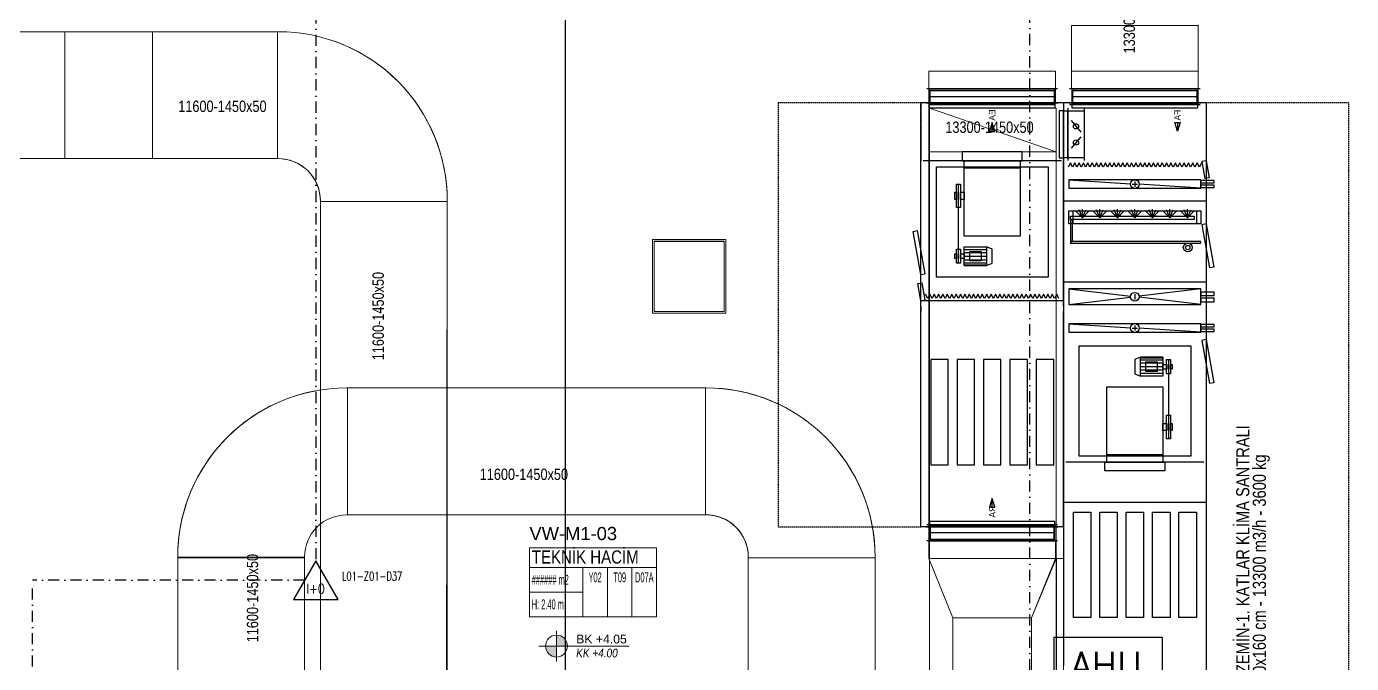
# Model space of a CAD drawing. Extents: x -3709 to 34975, y -230 to 8245.
# Drawn here: x 9879 to 11393, y 2010 to 2738 of the extents above; entities that cross this region are included whole.
import ezdxf
from ezdxf.enums import TextEntityAlignment as Align

# ---------------------------------------------------------------- set-up
doc = ezdxf.new("R2010")
doc.units = 0
doc.linetypes.add('DASHDOT', pattern=[25.4, 12.7, -6.35, 0, -6.35])
doc.linetypes.add('DASHED', pattern=[0.75, 0.5, -0.25])
doc.layers.get('0').update_dxf_attribs({"color": 9, "lineweight": 9})
for name, color, linetype, lineweight in [('01', 9, 'Continuous', 9), ('06D', 9, 'Continuous', 9), ('14', 9, 'Continuous', 9), ('21', 9, 'Continuous', 9), ('21_MAHAL', 9, 'Continuous', 9), ('E-DEDEKTÖR NUMARALARI', 20, 'Continuous', 30), ('E-KABLO', 7, 'Continuous', 30), ('E-KOMBİNE DEDEKTÖR (ISI+OPTİK DUMAN)', 7, 'Continuous', 30), ('E-YANGIN', 7, 'Continuous', 30)]:
    doc.layers.add(name, color=color, linetype=linetype, lineweight=lineweight)
doc.styles.add('Arial', font='arial.ttf', dxfattribs={"height": 2.5})
doc.styles.add('E-YAZI', font='txttw.shx')
doc.styles.add('LUCIDASANS', font='arial.ttf', dxfattribs={"width": 0.8})
doc.styles.add('MuuM_TEXT-ITALIC', font='ARIALNI.TTF')
doc.styles.add('MuuM_TEXT-STANDART', font='ARIALN.TTF')
doc.styles.add('Y200-ARIAL', font='arial.ttf', dxfattribs={"width": 0.8})

# ---------------------------------------------------------------- blocks, each defined once
blk = doc.blocks.new('p-kolon-80x80-vw')
at = {"layer": '01'}
blk.add_lwpolyline([(-40, -40), (-40, 40), (40, 40), (40, -40)], close=True, dxfattribs=at)
blk = doc.blocks.new('0_elevationtarget-p-bk')
h = blk.add_hatch(color=254)
h.paths.add_polyline_path([(2.5, 0, 0.414214), (0, 2.5), (0, 0)])
h.paths.add_polyline_path([(0, 0), (-2.5, 0, 0.414214), (0, -2.5)])
blk.add_line((0, -3.5), (0, 3.5))
blk.add_lwpolyline([(16.6, 0), (-4, 0)])
blk.add_circle((0, 0), 2.5)
at = {"style": 'Arial'}
blk.add_attdef('BITMISKOT', text='', height=2, dxfattribs=at).set_placement((4.5, 0), align=Align.BOTTOM_LEFT)
at = {"style": 'MuuM_TEXT-ITALIC'}
blk.add_attdef('FINISHINGFLOORLEVEL', text='', height=2, dxfattribs=at).set_placement((4.5, -0.59), align=Align.TOP_LEFT)
blk = doc.blocks.new('p-1.mekanik_cihaz')
at = {"ltscale": 10}
for p, q in [((2526.6, -1120.6), (2526.6, -1265.6)), ((2626.6, -1120.6), (2626.6, -1265.6)), ((3513.8, -1185.8), (3513.8, -1165.8)), ((3513.8, -1165.8), (3658.8, -1165.8)), ((3658.8, -1185.8), (3658.8, -1165.8)), ((3676.8, -1185.8), (3676.8, -1165.8)), ((3821.8, -1185.8), (3821.8, -1165.8)), ((3514.5, -1207.9), (3659.5, -1257.9))]:
    blk.add_line(p, q, dxfattribs=at)
at = {"lineweight": -3}
for p, q in [((3661, -1185.8), (3511.6, -1185.8)), ((3658, -1195.1), (3514.6, -1195.1)), ((3824, -1185.8), (3674.6, -1185.8)), ((3821, -1195.1), (3677.6, -1195.1)), ((3504.8, -1201.8), (3504.8, -1207.9)), ((3667.8, -1201.8), (3504.8, -1201.8)), ((3504.8, -1207.9), (3504.8, -1267.9)), ((3667.8, -1201.8), (3667.8, -1207.9)), ((3830.8, -1201.8), (3667.8, -1201.8)), ((3667.8, -1201.8), (3667.8, -1207.9)), ((3667.8, -1207.9), (3667.8, -1267.9)), ((3667.8, -1207.9), (3667.8, -1267.9)), ((3672.8, -1208.1), (3672.8, -1267.8)), ((3824, -1204.3), (3674.6, -1204.3)), ((3691.3, -1208.1), (3691.3, -1267.8)), ((3830.8, -1201.8), (3830.8, -1207.9)), ((3830.8, -1207.9), (3830.8, -1267.9)), ((3676.7, -1222.1), (3687.4, -1235.3)), ((3687.4, -1240.6), (3676.7, -1253.8)), ((3504.8, -1267.9), (3504.8, -1267.9)), ((3504.8, -1407.9), (3504.8, -1267.9)), ((3665.3, -1267.9), (3507.3, -1267.9)), ((3667.8, -1267.9), (3667.8, -1287.9)), ((3667.8, -1267.9), (3667.8, -1267.9)), ((3667.8, -1407.9), (3667.8, -1267.9)), ((3675.6, -1270.4), (3673, -1275.4)), ((3678, -1275.4), (3675.6, -1270.4)), ((3680.6, -1270.4), (3678, -1275.4)), ((3683, -1275.4), (3680.6, -1270.4)), ((3685.6, -1270.4), (3683, -1275.4)), ((3688, -1275.4), (3685.6, -1270.4)), ((3690.6, -1270.4), (3688, -1275.4)), ((3693, -1275.4), (3690.6, -1270.4)), ((3695.6, -1270.4), (3693, -1275.4)), ((3698, -1275.4), (3695.6, -1270.4)), ((3700.6, -1270.4), (3698, -1275.4)), ((3703, -1275.4), (3700.6, -1270.4)), ((3705.6, -1270.4), (3703, -1275.4)), ((3708, -1275.4), (3705.6, -1270.4)), ((3710.6, -1270.4), (3708, -1275.4)), ((3713, -1275.4), (3710.6, -1270.4)), ((3715.6, -1270.4), (3713, -1275.4)), ((3718, -1275.4), (3715.6, -1270.4)), ((3720.6, -1270.4), (3718, -1275.4)), ((3723, -1275.4), (3720.6, -1270.4)), ((3725.6, -1270.4), (3723, -1275.4)), ((3728, -1275.4), (3725.6, -1270.4)), ((3730.6, -1270.4), (3728, -1275.4)), ((3733, -1275.4), (3730.6, -1270.4)), ((3735.6, -1270.4), (3733, -1275.4)), ((3738, -1275.4), (3735.6, -1270.4)), ((3740.6, -1270.4), (3738, -1275.4)), ((3743, -1275.4), (3740.6, -1270.4)), ((3745.6, -1270.4), (3743, -1275.4)), ((3748, -1275.4), (3745.6, -1270.4)), ((3750.6, -1270.4), (3748, -1275.4)), ((3753, -1275.4), (3750.6, -1270.4)), ((3755.6, -1270.4), (3753, -1275.4)), ((3758, -1275.4), (3755.6, -1270.4)), ((3760.6, -1270.4), (3758, -1275.4)), ((3763, -1275.4), (3760.6, -1270.4)), ((3765.6, -1270.4), (3763, -1275.4)), ((3768, -1275.4), (3765.6, -1270.4)), ((3770.6, -1270.4), (3768, -1275.4)), ((3773, -1275.4), (3770.6, -1270.4)), ((3775.6, -1270.4), (3773, -1275.4)), ((3778, -1275.4), (3775.6, -1270.4)), ((3780.6, -1270.4), (3778, -1275.4)), ((3783, -1275.4), (3780.6, -1270.4)), ((3785.6, -1270.4), (3783, -1275.4)), ((3788, -1275.4), (3785.6, -1270.4)), ((3790.6, -1270.4), (3788, -1275.4)), ((3793, -1275.4), (3790.6, -1270.4)), ((3795.6, -1270.4), (3793, -1275.4)), ((3798, -1275.4), (3795.6, -1270.4)), ((3800.6, -1270.4), (3798, -1275.4)), ((3803, -1275.4), (3800.6, -1270.4)), ((3805.6, -1270.4), (3803, -1275.4)), ((3808, -1275.4), (3805.6, -1270.4)), ((3810.6, -1270.4), (3808, -1275.4)), ((3813, -1275.4), (3810.6, -1270.4)), ((3815.6, -1270.4), (3813, -1275.4)), ((3818, -1275.4), (3815.6, -1270.4)), ((3820.6, -1270.4), (3818, -1275.4)), ((3823, -1275.4), (3820.6, -1270.4)), ((3825.6, -1270.4), (3823, -1275.4)), ((3830.8, -1267.9), (3825.8, -1268.7)), ((3825.8, -1268.7), (3829.3, -1288.4)), ((3830.8, -1267.9), (3830.8, -1287.9)), ((3830.8, -1267.9), (3834.2, -1287.6)), ((3554.4, -1276.2), (3618.2, -1276.2)), ((3547.7, -1384), (3547.7, -1295.2)), ((3667.8, -1287.9), (3667.8, -1307.9)), ((3673.9, -1289.9), (3744.3, -1294.3)), ((3746.3, -1294.6), (3752.3, -1294.6)), ((3749.3, -1291.6), (3749.3, -1297.6)), ((3824.7, -1299.2), (3754.3, -1294.9)), ((3834.2, -1287.6), (3829.3, -1288.4)), ((3830.8, -1287.9), (3830.8, -1307.9)), ((3667.8, -1307.9), (3667.8, -1314)), ((3830.8, -1314), (3667.8, -1314)), ((3667.8, -1314), (3667.8, -1320.1)), ((3830.8, -1307.9), (3830.8, -1314)), ((3830.8, -1314), (3830.8, -1320.1)), ((3667.8, -1320.1), (3667.8, -1400.1)), ((3689.3, -1333.1), (3682.2, -1326)), ((3689.3, -1333.1), (3685.5, -1323.9)), ((3689.3, -1333.1), (3689.3, -1323.1)), ((3689.3, -1333.1), (3693.1, -1323.9)), ((3689.3, -1333.1), (3696.4, -1326)), ((3709.3, -1333.1), (3702.2, -1326)), ((3709.3, -1333.1), (3705.5, -1323.9)), ((3709.3, -1333.1), (3709.3, -1323.1)), ((3709.3, -1333.1), (3713.1, -1323.9)), ((3709.3, -1333.1), (3716.4, -1326)), ((3729.3, -1333.1), (3722.2, -1326)), ((3729.3, -1333.1), (3725.5, -1323.9)), ((3729.3, -1333.1), (3729.3, -1323.1)), ((3729.3, -1333.1), (3733.1, -1323.9)), ((3729.3, -1333.1), (3736.4, -1326)), ((3749.3, -1333.1), (3742.2, -1326)), ((3749.3, -1333.1), (3745.5, -1323.9)), ((3749.3, -1333.1), (3749.3, -1323.1)), ((3749.3, -1333.1), (3753.1, -1323.9)), ((3749.3, -1333.1), (3756.4, -1326)), ((3769.3, -1333.1), (3762.2, -1326)), ((3769.3, -1333.1), (3765.5, -1323.9)), ((3769.3, -1333.1), (3769.3, -1323.1)), ((3769.3, -1333.1), (3773.1, -1323.9)), ((3769.3, -1333.1), (3776.4, -1326)), ((3789.3, -1333.1), (3782.2, -1326)), ((3789.3, -1333.1), (3785.5, -1323.9)), ((3789.3, -1333.1), (3789.3, -1323.1)), ((3789.3, -1333.1), (3793.1, -1323.9)), ((3789.3, -1333.1), (3796.4, -1326)), ((3809.3, -1333.1), (3802.2, -1326)), ((3809.3, -1333.1), (3805.5, -1323.9)), ((3809.3, -1333.1), (3809.3, -1323.1)), ((3809.3, -1333.1), (3813.1, -1323.9)), ((3809.3, -1333.1), (3816.4, -1326)), ((3830.8, -1320.1), (3830.8, -1400.1)), ((3830.8, -1340.1), (3825.8, -1341)), ((3825.8, -1341), (3834.5, -1390.2)), ((3830.8, -1340.1), (3839.5, -1389.4)), ((3496.1, -1348.6), (3501.1, -1347.8)), ((3504.8, -1397.9), (3496.1, -1348.6)), ((3509.8, -1397), (3501.1, -1347.8)), ((3554.4, -1369.4), (3579.9, -1369.4)), ((3554.4, -1372.9), (3579.9, -1372.9)), ((3554.4, -1377), (3579.9, -1377)), ((3554.4, -1381.1), (3579.9, -1381.1)), ((3554.4, -1384.6), (3579.9, -1384.6)), ((3554.4, -1386.9), (3579.9, -1386.9)), ((3554.4, -1387.8), (3579.9, -1387.8)), ((3839.5, -1389.4), (3834.5, -1390.2)), ((3501.4, -1408.2), (3506.3, -1407.4)), ((3504.8, -1397.9), (3509.8, -1397)), ((3504.8, -1427.9), (3504.8, -1407.9)), ((3509.8, -1427), (3506.3, -1407.4)), ((3667.8, -1400.1), (3667.8, -1406.2)), ((3667.8, -1406.2), (3830.8, -1406.2)), ((3667.8, -1406.2), (3667.8, -1412.3)), ((3667.8, -1427.9), (3667.8, -1407.9)), ((3830.8, -1400.1), (3830.8, -1406.2)), ((3830.8, -1406.2), (3830.8, -1412.3)), ((3504.8, -1427.9), (3501.4, -1408.2)), ((3512.6, -1425.4), (3510, -1420.4)), ((3515, -1420.4), (3512.6, -1425.4)), ((3517.6, -1425.4), (3515, -1420.4)), ((3520, -1420.4), (3517.6, -1425.4)), ((3522.6, -1425.4), (3520, -1420.4)), ((3525, -1420.4), (3522.6, -1425.4)), ((3527.6, -1425.4), (3525, -1420.4)), ((3530, -1420.4), (3527.6, -1425.4)), ((3532.6, -1425.4), (3530, -1420.4)), ((3535, -1420.4), (3532.6, -1425.4)), ((3537.6, -1425.4), (3535, -1420.4)), ((3540, -1420.4), (3537.6, -1425.4)), ((3542.6, -1425.4), (3540, -1420.4)), ((3545, -1420.4), (3542.6, -1425.4)), ((3547.6, -1425.4), (3545, -1420.4)), ((3550, -1420.4), (3547.6, -1425.4)), ((3552.6, -1425.4), (3550, -1420.4)), ((3555, -1420.4), (3552.6, -1425.4)), ((3557.6, -1425.4), (3555, -1420.4)), ((3560, -1420.4), (3557.6, -1425.4)), ((3562.6, -1425.4), (3560, -1420.4)), ((3565, -1420.4), (3562.6, -1425.4)), ((3567.6, -1425.4), (3565, -1420.4)), ((3570, -1420.4), (3567.6, -1425.4)), ((3572.6, -1425.4), (3570, -1420.4)), ((3575, -1420.4), (3572.6, -1425.4)), ((3577.6, -1425.4), (3575, -1420.4)), ((3580, -1420.4), (3577.6, -1425.4)), ((3582.6, -1425.4), (3580, -1420.4)), ((3585, -1420.4), (3582.6, -1425.4)), ((3587.6, -1425.4), (3585, -1420.4)), ((3590, -1420.4), (3587.6, -1425.4)), ((3592.6, -1425.4), (3590, -1420.4)), ((3595, -1420.4), (3592.6, -1425.4)), ((3597.6, -1425.4), (3595, -1420.4)), ((3600, -1420.4), (3597.6, -1425.4)), ((3602.6, -1425.4), (3600, -1420.4)), ((3605, -1420.4), (3602.6, -1425.4)), ((3607.6, -1425.4), (3605, -1420.4)), ((3610, -1420.4), (3607.6, -1425.4)), ((3612.6, -1425.4), (3610, -1420.4)), ((3615, -1420.4), (3612.6, -1425.4)), ((3617.6, -1425.4), (3615, -1420.4)), ((3620, -1420.4), (3617.6, -1425.4)), ((3622.6, -1425.4), (3620, -1420.4)), ((3625, -1420.4), (3622.6, -1425.4)), ((3627.6, -1425.4), (3625, -1420.4)), ((3630, -1420.4), (3627.6, -1425.4)), ((3632.6, -1425.4), (3630, -1420.4)), ((3635, -1420.4), (3632.6, -1425.4)), ((3637.6, -1425.4), (3635, -1420.4)), ((3640, -1420.4), (3637.6, -1425.4)), ((3642.6, -1425.4), (3640, -1420.4)), ((3645, -1420.4), (3642.6, -1425.4)), ((3647.6, -1425.4), (3645, -1420.4)), ((3650, -1420.4), (3647.6, -1425.4)), ((3652.6, -1425.4), (3650, -1420.4)), ((3655, -1420.4), (3652.6, -1425.4)), ((3657.6, -1425.4), (3655, -1420.4)), ((3660, -1420.4), (3657.6, -1425.4)), ((3662.6, -1425.4), (3660, -1420.4)), ((3667.8, -1412.3), (3667.8, -1452.3)), ((3673.9, -1414.3), (3744.3, -1422.7)), ((3749.3, -1420.3), (3749.3, -1426.3)), ((3824.7, -1414.3), (3754.3, -1422.7)), ((3830.8, -1412.3), (3830.8, -1452.3)), ((3504.8, -1427.9), (3509.8, -1427)), ((3667.8, -1427.9), (3504.8, -1427.9)), ((3504.8, -1434), (3504.8, -1427.9)), ((3504.8, -1434), (3504.8, -1440.1)), ((3667.8, -1434), (3667.8, -1427.9)), ((3667.8, -1434), (3667.8, -1440.1)), ((3673.9, -1432.3), (3744.3, -1423.9)), ((3824.7, -1432.3), (3754.3, -1423.9)), ((3504.8, -1490.1), (3504.8, -1440.1)), ((3667.8, -1490.1), (3667.8, -1440.1)), ((3667.8, -1452.3), (3667.8, -1472.3)), ((3830.8, -1452.3), (3830.8, -1472.3)), ((3673.9, -1454.3), (3744.3, -1458.7)), ((3746.3, -1459), (3752.3, -1459)), ((3749.3, -1456), (3749.3, -1462)), ((3824.7, -1463.6), (3754.3, -1459.3)), ((3667.8, -1472.3), (3667.8, -1612.3)), ((3830.8, -1472.3), (3825.8, -1473.2)), ((3825.8, -1473.2), (3834.5, -1522.4)), ((3830.8, -1472.3), (3830.8, -1612.3)), ((3830.8, -1472.3), (3839.5, -1521.5)), ((3504.8, -1620.1), (3504.8, -1490.1)), ((3667.8, -1620.1), (3667.8, -1490.1)), ((3781.2, -1492.4), (3755.7, -1492.4)), ((3781.2, -1493.3), (3755.7, -1493.3)), ((3781.2, -1495.6), (3755.7, -1495.6)), ((3787.9, -1496.2), (3787.9, -1585)), ((3781.2, -1499.1), (3755.7, -1499.1)), ((3781.2, -1503.2), (3755.7, -1503.2)), ((3781.2, -1507.3), (3755.7, -1507.3)), ((3781.2, -1510.8), (3755.7, -1510.8)), ((3839.5, -1521.5), (3834.5, -1522.4)), ((3781.2, -1604), (3717.4, -1604)), ((3504.8, -1680.1), (3504.8, -1620.1)), ((3667.8, -1612.3), (3667.8, -1652.3)), ((3667.8, -1680.1), (3667.8, -1620.1)), ((3828.3, -1612.3), (3670.3, -1612.3)), ((3830.8, -1612.3), (3830.8, -1652.3)), ((3667.8, -1652.3), (3667.8, -1658.4)), ((3830.8, -1658.4), (3667.8, -1658.4)), ((3667.8, -1658.4), (3667.8, -1664.5)), ((3667.8, -1664.5), (3667.8, -1794.5)), ((3830.8, -1652.3), (3830.8, -1658.4)), ((3830.8, -1658.4), (3830.8, -1664.5)), ((3830.8, -1664.5), (3830.8, -1794.5)), ((3504.8, -1686.2), (3504.8, -1680.1)), ((3667.8, -1686.2), (3667.8, -1680.1)), ((3667.8, -1686.2), (3504.8, -1686.2)), ((3661, -1683.7), (3511.6, -1683.7)), ((3658, -1692.9), (3514.6, -1692.9)), ((3661, -1702.2), (3511.6, -1702.2)), ((3667.8, -1794.5), (3667.8, -1844.5)), ((3830.8, -1794.5), (3830.8, -1844.5))]:
    blk.add_line(p, q, dxfattribs=at)
for p, q in [((3513.8, -1702.2), (3513.8, -1722.2)), ((3658.8, -1702.2), (3658.8, -1722.2)), ((3513.8, -1722.2), (3658.8, -1722.2)), ((3513.8, -1722.2), (3541.3, -1789.9)), ((3658.8, -1722.2), (3631.3, -1789.9))]:
    blk.add_line(p, q)
at = {"color": 6}
for points in [[(3821.8, -1112.7), (3821.8, -1201.8), (3830.8, -1201.8), (3830.8, -1982.8), (3821, -1982.8), (3821, -1998.8), (3821.8, -1998.8), (3821.8, -2189.2, 0.206002), (3828.7, -2207.1), (3867.6, -2249.9, 0.231233), (3887, -2258.5), (4060.7, -2258.5)], [(3667.8, -1982.8), (3667.8, -1722.2), (3659.5, -1722.2), (3631.3, -1789.9), (3631.3, -2163.6, 0.169143)], [(3541.3, -2392.7), (3541.3, -1789.9), (3513.8, -1722.2), (3513.8, -1165.8), (3658.8, -1165.8), (3658.8, -1201.8), (3677.5, -1201.8), (3677.5, -1185.8), (3676.8, -1185.8), (3676.8, -1113.7, 0.426168)], [(2365.9, -1265.6), (2769.5, -1265.6, -0.426168), (2818.5, -1314.6), (2818.5, -1529.8, 0.369205), (2655.5, -1720.4), (2655.5, -1898.3), (2646.4, -1898.3), (2646.4, -2424.9), (2656.2, -2424.9), (2656.2, -2440.9), (2655.5, -2440.9), (2655.5, -2460.9), (2693, -2557.9), (2693, -2793.6, -0.426364), (2670, -2817.6, 0.397575), (2581.9, -2910.6)], [(2881.1, -2928.5, 0.202992), (2918.5, -2838.4), (2918.5, -2804.1), (2963.4, -2745.3), (2963.4, -2725.3), (2962.7, -2725.3), (2962.7, -2709.3), (2972.4, -2709.3), (2972.4, -1898.3), (2962.7, -1898.3), (2963.5, -1314.6, 0.415723), (2770.5, -1120.6), (2365.9, -1120.6)]]:
    blk.add_lwpolyline(points, format="xyb", dxfattribs=at)
at = {"ltscale": 10}
for points in [[(3676.8, -1113.7), (3676.8, -1165.8), (3821.8, -1165.8), (3821.8, -1113.7)], [(2769.5, -1265.6), (2365.9, -1265.6), (2365.9, -1120.6), (2769.5, -1120.6)], [(3659.5, -1257.9), (3659.5, -1207.9), (3514.5, -1207.9), (3514.5, -1257.9)], [(3659.5, -1257.9), (3659.7, -3570.1), (3514.7, -3570.1), (3514.5, -1257.9)], [(2818.5, -1862.3), (2818.5, -1314.6), (2963.5, -1314.6), (2963.5, -1862.3)], [(2849.5, -1672.4), (3258.5, -1672.4), (3258.5, -1527.4), (2849.5, -1527.4)], [(2800.5, -1862.3), (2800.5, -1720.9), (2655.5, -1720.9), (2655.5, -1862.3)], [(3452.5, -1721.4), (3453.2, -3570.3), (3308.2, -3570.3), (3307.5, -1721.4)]]:
    blk.add_lwpolyline(points, close=True, dxfattribs=at)
for points in [[(2818.5, -1314.6), (2818.5, -1313.6, 0.414214), (2770.5, -1265.6), (2769.5, -1265.6), (2769.5, -1120.6), (2770.5, -1120.6, -0.414214), (2963.5, -1313.6), (2963.5, -1314.6)], [(2800.5, -1721.4), (2800.5, -1720.4, -0.414214), (2848.5, -1672.4), (2849.5, -1672.4), (2849.5, -1527.4), (2848.5, -1527.4, 0.414214), (2655.5, -1720.4), (2655.5, -1721.4)], [(3307.5, -1721.4), (3307.5, -1720.4, 0.414214), (3259.5, -1672.4), (3258.5, -1672.4), (3258.5, -1527.4), (3259.5, -1527.4, -0.414214), (3452.5, -1720.4), (3452.5, -1721.4)]]:
    blk.add_lwpolyline(points, format="xyb", close=True, dxfattribs=at)
at = {"lineweight": -3}
for points in [[(3658, -1185.8), (3658, -1204.3), (3514.5, -1204.3), (3514.5, -1185.8), (3658, -1185.8)], [(3657, -1187.7), (3657, -1202.5), (3515.5, -1202.5), (3515.5, -1187.7), (3657, -1187.7)], [(3821, -1185.8), (3821, -1204.3), (3677.5, -1204.3), (3677.5, -1185.8), (3821, -1185.8)], [(3820, -1187.7), (3820, -1202.5), (3678.5, -1202.5), (3678.5, -1187.7), (3820, -1187.7)], [(3661.7, -1201.8), (3661.7, -1201.8), (3510.9, -1201.8), (3510.9, -1201.8), (3661.7, -1201.8)], [(3658, -1201.8), (3658, -1207.9), (3514.5, -1207.9), (3514.5, -1201.8), (3658, -1201.8)], [(3662.8, -1211.1), (3662.8, -1264.8), (3667.8, -1264.8), (3667.8, -1211.1), (3662.8, -1211.1)], [(3672.8, -1211.1), (3672.8, -1264.8), (3667.8, -1264.8), (3667.8, -1211.1), (3672.8, -1211.1)], [(3691.3, -1211.1), (3691.3, -1264.8), (3672.8, -1264.8), (3672.8, -1211.1), (3691.3, -1211.1)], [(3824.7, -1201.8), (3824.7, -1201.8), (3673.9, -1201.8), (3673.9, -1201.8), (3824.7, -1201.8)], [(3824.7, -1201.8), (3824.7, -1201.8), (3673.9, -1201.8), (3673.9, -1201.8), (3824.7, -1201.8)], [(3821, -1201.8), (3821, -1207.9), (3677.5, -1207.9), (3677.5, -1201.8), (3821, -1201.8)], [(3620.7, -1267.9), (3620.7, -1257.9), (3551.9, -1257.9), (3551.9, -1267.9), (3620.7, -1267.9)], [(3554.4, -1354), (3554.4, -1267.9), (3618.2, -1267.9), (3618.2, -1354), (3554.4, -1354)], [(3522.5, -1400.9), (3522.5, -1274.9), (3650.1, -1274.9), (3650.1, -1400.9), (3522.5, -1400.9)], [(3545.5, -1321.5), (3545.5, -1294.6), (3550, -1294.6), (3550, -1321.5), (3545.5, -1321.5)], [(3673.9, -1289.9), (3673.9, -1299.2), (3824.7, -1299.2), (3824.7, -1289.9), (3673.9, -1289.9)], [(3824.7, -1290.6), (3824.7, -1293.3), (3839.8, -1293.3), (3839.8, -1290.6), (3824.7, -1290.6)], [(3824.7, -1295.9), (3824.7, -1298.6), (3839.8, -1298.6), (3839.8, -1295.9), (3824.7, -1295.9)], [(3543.6, -1312.1), (3543.6, -1304), (3545.5, -1304), (3545.5, -1312.1), (3543.6, -1312.1)], [(3549.9, -1312.1), (3549.9, -1304), (3554.4, -1304), (3554.4, -1312.1), (3549.9, -1312.1)], [(3824.7, -1325.1), (3824.7, -1340.1), (3673.9, -1340.1), (3673.9, -1325.1), (3824.7, -1325.1)], [(3817.2, -1331.1), (3817.2, -1335.1), (3675.9, -1335.1), (3675.9, -1331.1), (3817.2, -1331.1)], [(3819.7, -1325.1), (3819.7, -1340.1), (3678.9, -1340.1), (3678.9, -1325.1), (3819.7, -1325.1)], [(3675.9, -1335.1), (3675.9, -1360.1), (3677.9, -1360.1), (3677.9, -1335.1), (3675.9, -1335.1)], [(3675.9, -1360.1), (3675.9, -1362.1), (3824.7, -1362.1), (3824.7, -1360.1), (3675.9, -1360.1)], [(3543.6, -1379.7), (3543.6, -1374.3), (3545.5, -1374.3), (3545.5, -1379.7), (3543.6, -1379.7)], [(3545.5, -1385.1), (3545.5, -1369), (3550, -1369), (3550, -1385.1), (3545.5, -1385.1)], [(3549.9, -1379.7), (3549.9, -1374.3), (3554.4, -1374.3), (3554.4, -1379.7), (3549.9, -1379.7)], [(3554.4, -1387.8), (3554.4, -1366.3), (3579.9, -1366.3), (3579.9, -1387.8), (3554.4, -1387.8)], [(3560.8, -1382.4), (3560.8, -1371.6), (3573.6, -1371.6), (3573.6, -1382.4), (3560.8, -1382.4)], [(3673.9, -1414.3), (3673.9, -1432.3), (3824.7, -1432.3), (3824.7, -1414.3), (3673.9, -1414.3)], [(3824.7, -1417.9), (3824.7, -1421.9), (3839.8, -1421.9), (3839.8, -1417.9), (3824.7, -1417.9)], [(3824.7, -1425.1), (3824.7, -1429.1), (3839.8, -1429.1), (3839.8, -1425.1), (3824.7, -1425.1)], [(3673.9, -1454.3), (3673.9, -1463.6), (3824.7, -1463.6), (3824.7, -1454.3), (3673.9, -1454.3)], [(3824.7, -1454.9), (3824.7, -1457.6), (3839.8, -1457.6), (3839.8, -1454.9), (3824.7, -1454.9)], [(3824.7, -1460.3), (3824.7, -1463), (3839.8, -1463), (3839.8, -1460.3), (3824.7, -1460.3)], [(3813.1, -1479.3), (3813.1, -1605.3), (3685.5, -1605.3), (3685.5, -1479.3), (3813.1, -1479.3)], [(3536, -1615.1), (3536, -1495.1), (3516, -1495.1), (3516, -1615.1), (3536, -1615.1)], [(3566.1, -1615.1), (3566.1, -1495.1), (3546.1, -1495.1), (3546.1, -1615.1), (3566.1, -1615.1)], [(3596.3, -1615.1), (3596.3, -1495.1), (3576.3, -1495.1), (3576.3, -1615.1), (3596.3, -1615.1)], [(3626.5, -1615.1), (3626.5, -1495.1), (3606.5, -1495.1), (3606.5, -1615.1), (3626.5, -1615.1)], [(3656.6, -1615.1), (3656.6, -1495.1), (3636.6, -1495.1), (3636.6, -1615.1), (3656.6, -1615.1)], [(3781.2, -1492.4), (3781.2, -1513.9), (3755.7, -1513.9), (3755.7, -1492.4), (3781.2, -1492.4)], [(3774.8, -1497.8), (3774.8, -1508.6), (3762, -1508.6), (3762, -1497.8), (3774.8, -1497.8)], [(3790.1, -1495.1), (3790.1, -1511.2), (3785.6, -1511.2), (3785.6, -1495.1), (3790.1, -1495.1)], [(3785.7, -1500.5), (3785.7, -1505.9), (3781.2, -1505.9), (3781.2, -1500.5), (3785.7, -1500.5)], [(3792, -1500.5), (3792, -1505.9), (3790.1, -1505.9), (3790.1, -1500.5), (3792, -1500.5)], [(3781.2, -1526.2), (3781.2, -1612.3), (3717.4, -1612.3), (3717.4, -1526.2), (3781.2, -1526.2)], [(3790.1, -1558.7), (3790.1, -1585.6), (3785.6, -1585.6), (3785.6, -1558.7), (3790.1, -1558.7)], [(3785.7, -1568.1), (3785.7, -1576.2), (3781.2, -1576.2), (3781.2, -1568.1), (3785.7, -1568.1)], [(3792, -1568.1), (3792, -1576.2), (3790.1, -1576.2), (3790.1, -1568.1), (3792, -1568.1)], [(3783.7, -1612.3), (3783.7, -1622.3), (3714.9, -1622.3), (3714.9, -1612.3), (3783.7, -1612.3)], [(3658, -1686.2), (3658, -1680.1), (3514.5, -1680.1), (3514.5, -1686.2), (3658, -1686.2)], [(3699, -1669.5), (3699, -1789.5), (3679, -1789.5), (3679, -1669.5), (3699, -1669.5)], [(3729.1, -1669.5), (3729.1, -1789.5), (3709.1, -1789.5), (3709.1, -1669.5), (3729.1, -1669.5)], [(3759.3, -1669.5), (3759.3, -1789.5), (3739.3, -1789.5), (3739.3, -1669.5), (3759.3, -1669.5)], [(3789.5, -1669.5), (3789.5, -1789.5), (3769.5, -1789.5), (3769.5, -1669.5), (3789.5, -1669.5)], [(3819.6, -1669.5), (3819.6, -1789.5), (3799.6, -1789.5), (3799.6, -1669.5), (3819.6, -1669.5)], [(3661.7, -1686.2), (3661.7, -1686.2), (3510.9, -1686.2), (3510.9, -1686.2), (3661.7, -1686.2)], [(3658, -1702.2), (3658, -1683.7), (3514.5, -1683.7), (3514.5, -1702.2), (3658, -1702.2)], [(3657, -1700.3), (3657, -1685.5), (3515.5, -1685.5), (3515.5, -1700.3), (3657, -1700.3)]]:
    blk.add_lwpolyline(points, close=True, dxfattribs=at)
at = {"linetype": 'DASHED', "lineweight": -3, "ltscale": 3}
for points in [[(3341.8, -1201.8), (3341.8, -1686.2), (3504.8, -1686.2), (3504.8, -1201.8)], [(3830.8, -1201.8), (3830.8, -1982.8), (3993.8, -1982.8), (3993.8, -1201.8)]]:
    blk.add_lwpolyline(points, close=True, dxfattribs=at)
for points in [[(3504.8, -1201.8), (3504.8, -1686.2), (3667.8, -1686.2), (3667.8, -1201.8)], [(3667.8, -1201.8), (3667.8, -1982.8), (3830.8, -1982.8), (3830.8, -1201.8)], [(3631.3, -2163.6), (3631.3, -1789.9), (3541.3, -1789.9), (3541.3, -2163.6)]]:
    blk.add_lwpolyline(points, close=True)
at = {"lineweight": -3}
for points in [[(3586.2, -1234.4), (3586.2, -1224.4), (3583.2, -1234.4), (3589.2, -1234.4), (3586.2, -1224.4)], [(3798, -1224.3), (3798, -1234.3), (3795, -1224.3), (3801, -1224.3), (3798, -1234.3)], [(3579.9, -1387.8), (3586.3, -1385.1), (3586.3, -1368.9), (3579.9, -1366.2)], [(3755.7, -1492.4), (3749.3, -1495.1), (3749.3, -1511.3), (3755.7, -1514)], [(3586.3, -1663.7), (3586.3, -1653.7), (3583.3, -1663.7), (3589.3, -1663.7), (3586.3, -1653.7)]]:
    blk.add_lwpolyline(points, dxfattribs=at)
at = {"color": 6}
blk.add_lwpolyline([(3308.2, -3570.3), (3307.5, -1721.4, 0.426168), (3258.5, -1672.4), (2963.5, -1672.4), (2963.5, -1527.4), (3258.5, -1527.4, -0.417233), (3452.5, -1721.4), (3453.2, -3570.3)], format="xyb", close=True, dxfattribs=at)
blk.add_lwpolyline([(3514.7, -3570.1), (3659.7, -3570), (3659.7, -1722.2), (3514.5, -1722.3)], close=True, dxfattribs=at)
at = {"lineweight": -3}
for centre, radius in [((3682, -1228.7), 3), ((3682, -1247.2), 3), ((3749.3, -1294.6), 5), ((3809.7, -1367.1), 5), ((3809.7, -1367.1), 2.5), ((3749.3, -1423.3), 5), ((3749.3, -1459), 5)]:
    blk.add_circle(centre, radius, dxfattribs=at)
at = {"width": 0.8}
for s, height, style, p in [('13300-1450x50', 13, 'Y200-ARIAL', (3749.4, -1145.4)), ('11600-1450x50', 13, 'Y200-ARIAL', (2891.1, -1495.9)), ('VOLKSWAGEN ZEMİN-1. KATLAR KLİMA SANTRALI', 15, 'LUCIDASANS', (3880.1, -1977)), ('LxWxH : 785x330x160 cm - 13300 m3/h - 3600 kg', 15, 'LUCIDASANS', (3899.1, -1977)), ('11600-1450x50', 13, 'Y200-ARIAL', (2747.5, -1818))]:
    blk.add_text(s, height=height, rotation=90, dxfattribs=dict(at, style=style)).set_placement(p)
at = {"style": 'Y200-ARIAL', "width": 0.8}
for s, p in [('11600-1450x50', (2656.1, -1212.3)), ('13300-1450x50', (3532.7, -1236.2)), ('11600-1450x50', (3000.6, -1632.6))]:
    blk.add_text(s, height=13, dxfattribs=at).set_placement(p)
at = {"lineweight": -3, "text_generation_flag": 4}
for s, p in [('EA', (3589.8, -1209.3)), ('FA', (3801.6, -1209.7)), ('RA', (3589.9, -1662.1))]:
    blk.add_text(s, height=7.2, rotation=270, dxfattribs=at).set_placement(p)
blk = doc.blocks.new('0_roomno2')
blk.add_lwpolyline([(19.38, -10.5), (0, -10.5), (0, 0), (19.38, 0)], close=True)
for points in [[(0, -3), (19.38, -3)], [(8.12, -3), (8.12, -10.5)], [(11.88, -3), (11.88, -10.5)], [(15.62, -3), (15.62, -10.5)], [(0, -6.75), (8.12, -6.75)]]:
    blk.add_lwpolyline(points)
at = {"style": 'MuuM_TEXT-STANDART', "width": 0.6}
blk.add_text('H:', height=1.5, dxfattribs=at).set_placement((0.35, -8.61), align=Align.MIDDLE_LEFT)
at = {"style": 'Arial'}
blk.add_attdef('ODANO', (0, 1.17), '', height=2, dxfattribs=at)
blk.add_attdef('MEKANADI', text='', height=2, dxfattribs=at).set_placement((0.35, -3), align=Align.BOTTOM_LEFT)
at = {"style": 'MuuM_TEXT-STANDART', "width": 0.6}
for tag, p in [('YER01', (10, -4.5)), ('TAVAN01', (13.75, -4.5)), ('DUVAR01', (17.5, -4.5)), ('YER02', (10, -6.75)), ('TAVAN02', (13.75, -6.75)), ('DUVAR02', (17.5, -6.75)), ('YER03', (10, -9)), ('TAVAN03', (13.75, -9)), ('DUVAR03', (17.5, -9))]:
    blk.add_attdef(tag, text='', height=1.5, dxfattribs=at).set_placement(p, align=Align.MIDDLE_CENTER)
for tag, p in [('M2', (0.35, -4.88)), ('TEMIZTAVANYUKSEKLIGI', (1.8, -8.61))]:
    blk.add_attdef(tag, text='', height=1.5, dxfattribs=at).set_placement(p, align=Align.MIDDLE_LEFT)
blk = doc.blocks.new('100_KOMBİNE DEDEKTÖR (ISI+OPTİK DUMAN) 085')
at = {"layer": 'E-KOMBİNE DEDEKTÖR (ISI+OPTİK DUMAN)', "color": 4}
blk.add_lwpolyline([(2.55, 0), (0, 4.42), (-2.55, 0)], close=True, dxfattribs=at)
at = {"layer": 'E-KOMBİNE DEDEKTÖR (ISI+OPTİK DUMAN)', "color": 3, "style": 'E-YAZI', "width": 0.8}
blk.add_text('I+O', height=1.102, dxfattribs=at).set_placement((-0.02, 1.22), align=Align.MIDDLE)
blk = doc.blocks.new('E-AHU KLIMA SANTRALI')
at = {"layer": 'E-YANGIN', "color": 2}
blk.add_lwpolyline([(-68.5, 0), (-68.5, 69), (68.5, 69), (68.5, 0)], close=True, dxfattribs=at)
at = {"layer": 'E-YANGIN', "color": 2, "style": 'E-YAZI'}
blk.add_text('AHU', height=34, dxfattribs=at).set_placement((-47.3, 16.4))

msp = doc.modelspace()

# ---------------------------------------------------------------- linework, layer by layer
at = {"layer": '14'}
msp.add_lwpolyline([(10593.84, 2494.5), (10677.84, 2494.5), (10677.84, 2410.5), (10593.84, 2410.5)], close=True, dxfattribs=at)
at = {"layer": 'E-KABLO', "color": 5, "linetype": 'Continuous'}
msp.add_line((10494.59, 1027.27), (10494.59, 3427.68), dxfattribs=at)
at = {"layer": 'E-KABLO', "color": 6, "linetype": 'DASHDOT'}
for p, q in [((10209.24, 2983.51), (10209.24, 2127.67)), ((11025.04, 1977.12), (11025.04, 2802.15)), ((9885.23, 1343.83), (9885.23, 2105.59)), ((10196.49, 2105.59), (9885.23, 2105.59))]:
    msp.add_line(p, q, dxfattribs=at)

# ---------------------------------------------------------------- block references
for p in [(10635.84, 2452.5), (10635.84, 2452.4)]:
    msp.add_blockref('p-kolon-80x80-vw', p)
at = {"layer": '06D'}
msp.add_blockref('p-1.mekanik_cihaz', (7395.84, 3852.5), dxfattribs=at)
at = {"layer": '21', "xscale": 5, "yscale": 5, "zscale": 5}
msp.add_blockref('0_elevationtarget-p-bk', (10484.19, 2030.25), dxfattribs=at).add_auto_attribs({'BITMISKOT': 'BK +4.05', 'FINISHINGFLOORLEVEL': 'KK +4.00'})
at = {"layer": '21_MAHAL'}
ref = msp.add_blockref('0_roomno2', (10453.33, 2142.49), dxfattribs=dict(at, xscale=7.5, yscale=7.5, zscale=7.5))
ref.add_attrib('ODANO', 'VW-M1-03', (10453.33, 2151.27), dxfattribs={"layer": '0', "height": 15, "style": 'Arial'})
ref.add_attrib('MEKANADI', 'TEKNİK HACİM', dxfattribs={"layer": '0', "height": 15, "style": 'MuuM_TEXT-STANDART'}).set_placement((10455.96, 2119.99), align=Align.BOTTOM_LEFT)
ref.add_attrib('M2', '###### m2', dxfattribs={"layer": '0', "height": 11.25, "style": 'MuuM_TEXT-STANDART', "width": 0.6}).set_placement((10455.96, 2105.93), align=Align.MIDDLE_LEFT)
ref.add_attrib('TEMIZTAVANYUKSEKLIGI', '2.40 m', dxfattribs={"layer": '0', "height": 11.25, "style": 'MuuM_TEXT-STANDART', "width": 0.6}).set_placement((10466.83, 2077.93), align=Align.MIDDLE_LEFT)
ref.add_attrib('YER01', 'Y02', dxfattribs={"layer": '0', "height": 11.25, "style": 'MuuM_TEXT-STANDART', "width": 0.6}).set_placement((10528.33, 2108.74), align=Align.MIDDLE_CENTER)
ref.add_attrib('TAVAN01', 'T09', dxfattribs={"layer": '0', "height": 11.25, "style": 'MuuM_TEXT-STANDART', "width": 0.6}).set_placement((10556.46, 2108.74), align=Align.MIDDLE_CENTER)
ref.add_attrib('DUVAR01', 'D07A', dxfattribs={"layer": '0', "height": 11.25, "style": 'MuuM_TEXT-STANDART', "width": 0.6}).set_placement((10584.58, 2108.74), align=Align.MIDDLE_CENTER)
at = {"layer": 'E-KABLO', "color": 1, "xscale": 0.8999999999999999, "yscale": 0.8999999999999999, "zscale": 0.8999999999999999}
msp.add_blockref('E-AHU KLIMA SANTRALI', (11114.71, 1978.29), dxfattribs=at)
at = {"layer": 'E-KOMBİNE DEDEKTÖR (ISI+OPTİK DUMAN)', "xscale": 10, "yscale": 10, "zscale": 10}
msp.add_blockref('100_KOMBİNE DEDEKTÖR (ISI+OPTİK DUMAN) 085', (10209.24, 2083.51), dxfattribs=at)

# ---------------------------------------------------------------- texts
at = {"layer": 'E-DEDEKTÖR NUMARALARI', "style": 'E-YAZI', "width": 0.7}
msp.add_text('L01-Z01-D37', height=10, dxfattribs=at).set_placement((10239.05, 2104.97))

doc.saveas('drawing.dxf')
